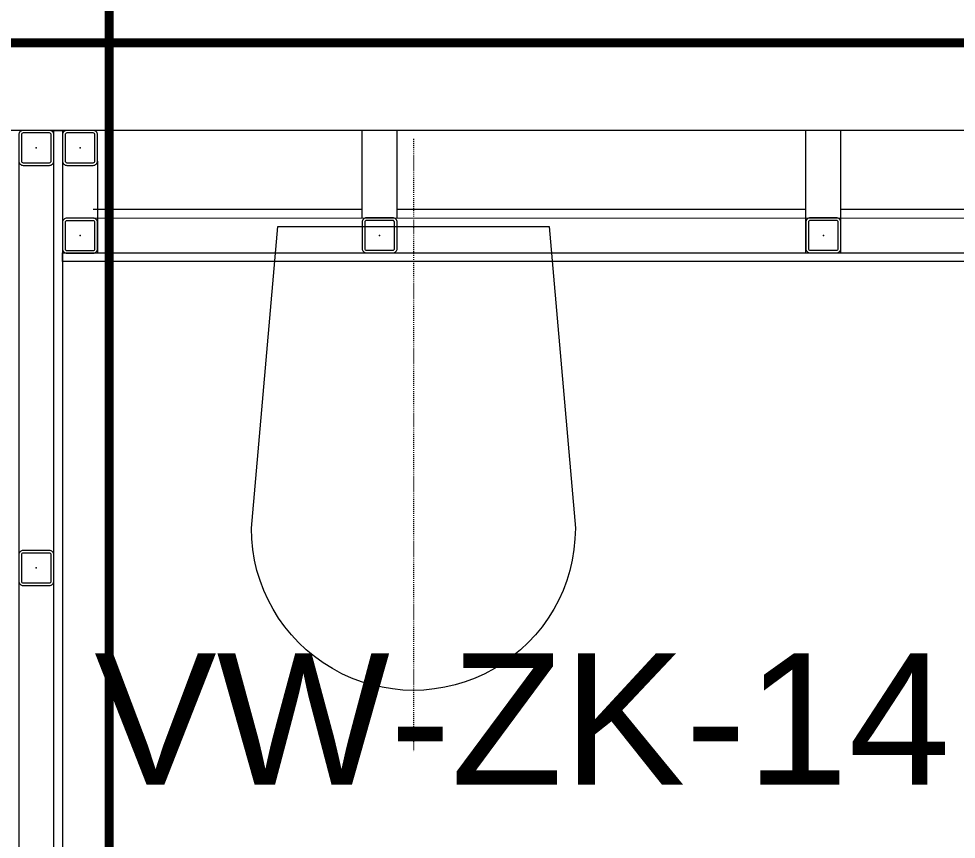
# Model space of a CAD drawing. Extents: x -3709 to 34975, y -230 to 8245.
# Drawn here: x 3040.8 to 3147.9, y 3376.5 to 3470.3 of the extents above; entities that cross this region are included whole.
import ezdxf
from ezdxf.enums import TextEntityAlignment as Align

# ---------------------------------------------------------------- set-up
doc = ezdxf.new("R2010")
doc.units = 0
doc.linetypes.add('DOT2', pattern=[0.125, 0, -0.125])
doc.linetypes.add('HIDDEN2', pattern=[4.7625, 3.175, -1.5875])
doc.layers.get('0').update_dxf_attribs({"color": 9, "lineweight": 9})
for name, color, linetype, lineweight in [('00', 9, 'Continuous', 9), ('05V', 9, 'Continuous', 9), ('06D', 9, 'Continuous', 9), ('10', 9, 'Continuous', 9), ('11', 9, 'Continuous', 9), ('21', 9, 'Continuous', 9), ('21_MAHAL', 9, 'Continuous', 9)]:
    doc.layers.add(name, color=color, linetype=linetype, lineweight=lineweight)
doc.styles.add('Arial', font='arial.ttf', dxfattribs={"height": 2.5})
doc.styles.add('MuuM_TEXT-STANDART', font='ARIALN.TTF')

# ---------------------------------------------------------------- blocks, each defined once
blk = doc.blocks.new('p-klozet')
at = {"linetype": 'DOT2'}
blk.add_lwpolyline([(0, 10), (0, -60)], dxfattribs=at)
blk.add_lwpolyline([(-15.5, 0), (15.5, 0), (18.5, -34.47, -1.001588), (-18.5, -34.47)], format="xyb", close=True)
blk = doc.blocks.new('Prf-40x40')
for points in [[(1.5, -2), (-1.5, -2, -0.414214), (-2, -1.5), (-2, 1.5, -0.414214), (-1.5, 2), (1.5, 2, -0.414214), (2, 1.5), (2, -1.5, -0.414214)], [(1.5, -1.7), (-1.5, -1.7, -0.414214), (-1.7, -1.5), (-1.7, 1.5, -0.414214), (-1.5, 1.7), (1.5, 1.7, -0.414214), (1.7, 1.5), (1.7, -1.5, -0.414214)]]:
    blk.add_lwpolyline(points, format="xyb", close=True)
blk.add_point((0, 0))
blk = doc.blocks.new('0_roomno2')
at = {"style": 'Arial'}
blk.add_attdef('ODANO', (0, 1.17), '', height=2, dxfattribs=at)
blk.add_attdef('MEKANADI', text='', height=2, dxfattribs=at).set_placement((0.35, -3), align=Align.BOTTOM_LEFT)
at = {"style": 'MuuM_TEXT-STANDART', "width": 0.6}
for tag, p in [('YER01', (10, -4.5)), ('TAVAN01', (13.75, -4.5)), ('DUVAR01', (17.5, -4.5)), ('YER02', (10, -6.75)), ('TAVAN02', (13.75, -6.75)), ('DUVAR02', (17.5, -6.75)), ('YER03', (10, -9)), ('TAVAN03', (13.75, -9)), ('DUVAR03', (17.5, -9))]:
    blk.add_attdef(tag, text='', height=1.5, dxfattribs=at).set_placement(p, align=Align.MIDDLE_CENTER)
for tag, p in [('M2', (0.35, -4.875)), ('TEMIZTAVANYUKSEKLIGI', (1.8, -8.608))]:
    blk.add_attdef(tag, text='', height=1.5, dxfattribs=at).set_placement(p, align=Align.MIDDLE_LEFT)

msp = doc.modelspace()

# ---------------------------------------------------------------- linework, layer by layer
at = {"layer": '00'}
msp.add_lwpolyline([(3475.84, 3542.5), (3450.84, 3542.5), (3450.84, 3457.5), (2820.84, 3457.5), (2820.84, 3405)], dxfattribs=at)
at = {"layer": '06D'}
for points in [[(3080.06, 3447.48), (3080.06, 3457.5)], [(3084.06, 3447.48), (3084.06, 3457.5)], [(3130.75, 3443.5), (3130.75, 3457.5)], [(3134.75, 3443.5), (3134.75, 3457.5)], [(3040.84, 3455.5), (3040.84, 3228)], [(3049.84, 3453.99), (3049.84, 3443.5)], [(3049.34, 3448.48), (3080.06, 3448.48)], [(3084.06, 3448.48), (3130.75, 3448.49)], [(3134.75, 3448.49), (3185.14, 3448.5)], [(3049.34, 3447.48), (3217.34, 3447.5)]]:
    msp.add_lwpolyline(points, dxfattribs=at)
at = {"layer": '11'}
for points in [[(3045.84, 3227.5), (3044.84, 3227.5), (3044.84, 3457.5), (3045.84, 3457.5)], [(3045.84, 3442.5), (3045.84, 3443.5), (3220.84, 3443.5), (3220.84, 3442.5)]]:
    msp.add_lwpolyline(points, close=True, dxfattribs=at)
at = {"layer": '21', "linetype": 'HIDDEN2', "ltscale": 0.1, "const_width": 1}
for points in [[(2777.23, 3478.52), (3051.17, 3478.52), (3051.17, 3104.49), (2777.23, 3104.49)], [(3030.98, 3255.65), (3231.84, 3255.65), (3231.84, 3467.5), (3030.98, 3467.5)]]:
    msp.add_lwpolyline(points, close=True, dxfattribs=at)

# ---------------------------------------------------------------- block references
at = {"layer": '05V'}
msp.add_blockref('p-klozet', (3085.92, 3446.52), dxfattribs=at)
at = {"layer": '10', "xscale": -1, "rotation": 270}
for p in [(3042.84, 3455.5), (3047.84, 3455.5), (3047.84, 3445.47), (3082.06, 3445.5), (3132.75, 3445.5), (3042.84, 3407.5)]:
    msp.add_blockref('Prf-40x40', p, dxfattribs=at)
at = {"layer": '21_MAHAL'}
ref = msp.add_blockref('0_roomno2', (3049.47, 3373.96), dxfattribs=dict(at, xscale=7.5, yscale=7.5, zscale=7.5))
ref.add_attrib('ODANO', 'VW-ZK-14', (3049.47, 3382.74), dxfattribs={"layer": '0', "height": 15, "style": 'Arial'})

doc.saveas('drawing.dxf')
